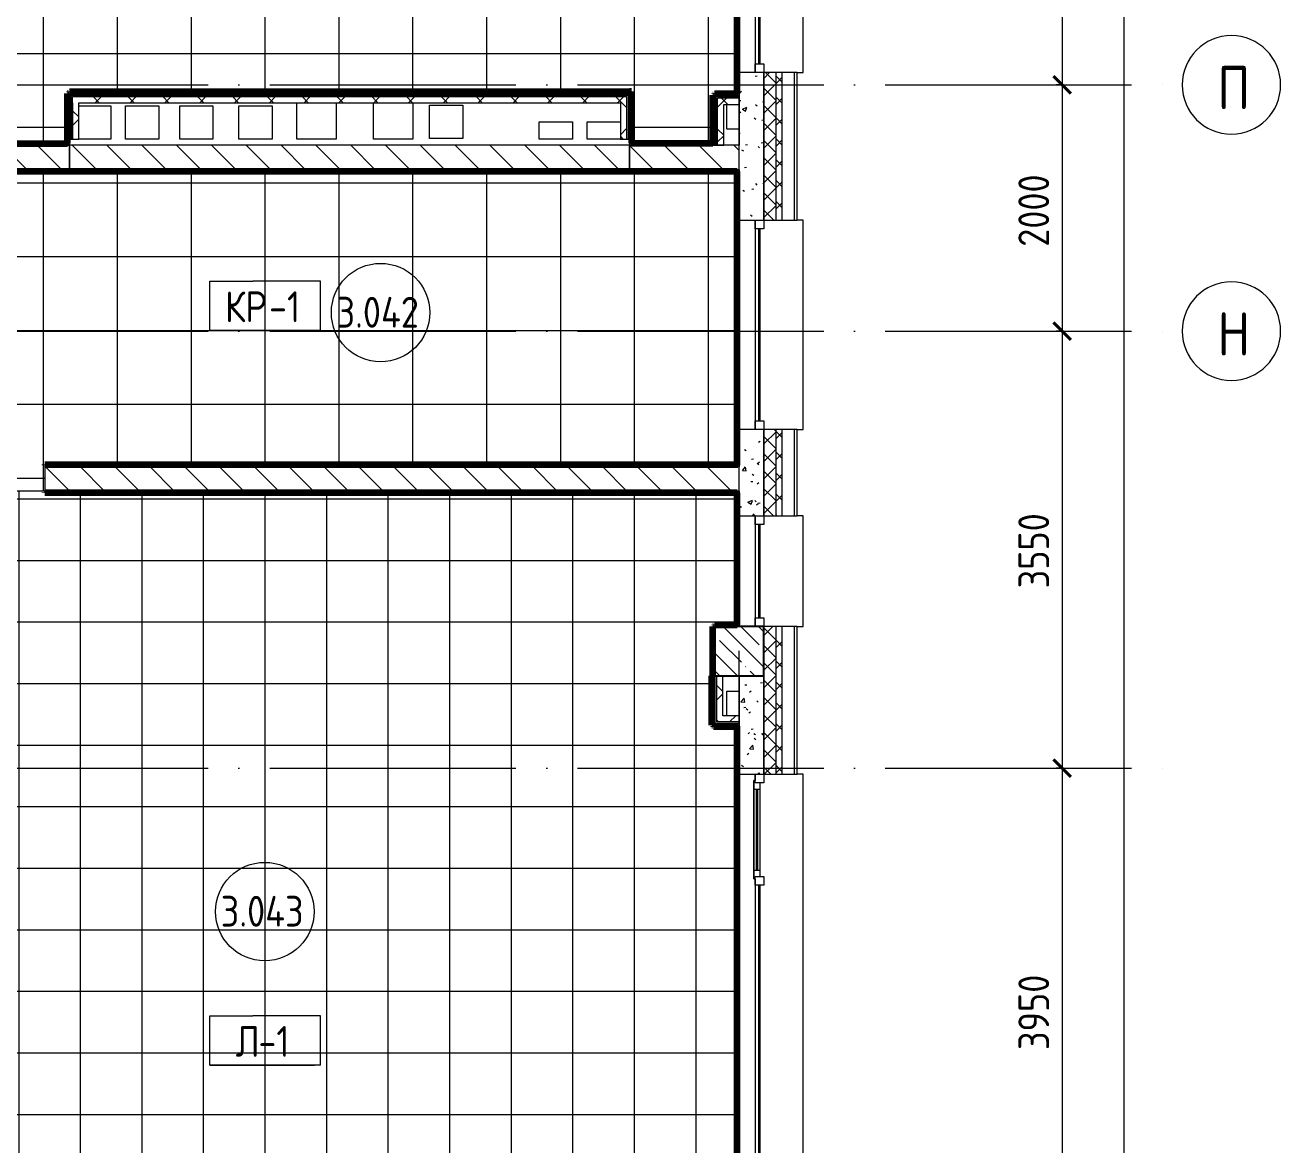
# Model space of a CAD drawing. Header units: millimetres. Extents: x 97 to 215964, y -4577 to 60645.
# Drawn here: x 205748 to 215964, y 36915 to 46010 of the extents above; entities that cross this region are included whole.
import ezdxf

# ---------------------------------------------------------------- set-up
doc = ezdxf.new("R2010")
doc.units = ezdxf.units.MM
doc.linetypes.add('ADSK_Линия сетки', pattern=[2500, 2000, -250, 0, -250])
for name, color, linetype, lineweight in [('A-____-____-DIMS', 211, 'Continuous', 9), ('A-____-____-DIMS-100', 211, 'Continuous', 9), ('A-AREA-____-IDEN', 2, 'Continuous', 20), ('A-FLOR-____-IDEN', 11, 'Continuous', 20), ('A-FLOR-____-OTLN', 192, 'Continuous', 9), ('A-FLOR-____-PATT', 8, 'Continuous', 9), ('A-GLAZ-____-MCUT', 151, 'Continuous', 9), ('A-GLAZ-____-OTLN', 151, 'Continuous', 9), ('A-WALL-____-MCUT', 113, 'Continuous', 9), ('A-WALL-____-PATT', 111, 'Continuous', 9), ('A-WALL-FNSH-MCUT', 113, 'Continuous', 9), ('I-WALL-____-OTLN', 2, 'Continuous', 9), ('S-COLS-____-MCUT', 52, 'Continuous', 9), ('S-COLS-____-OTLN', 52, 'Continuous', 9), ('S-GRID-____-IDEN', 1, 'Continuous', 20), ('S-GRID-____-OTLN', 1, 'Continuous', 9)]:
    doc.layers.add(name, color=color, linetype=linetype, lineweight=lineweight)
doc.styles.add('GOST Common', font='GOST_Common.ttf', dxfattribs={"width": 0.9, "height": 250})
doc.styles.add('GOST Common_2', font='GOST_Common.ttf', dxfattribs={"width": 0.9, "height": 350})
doc.dimstyles.new('ADSK_Основной_2_5_мм_Округление_до_10_мм', dxfattribs={"dimscale": 304.8, "dimtxt": 0.824897, "dimasz": 0.463911, "dimexe": 0.492126, "dimexo": 0.001615, "dimgap": 0.098425, "dimtad": 1, "dimdec": 0, "dimlfac": 304.8, "dimrnd": 10, "dimdsep": 46, "dimtxsty": 'GOST Common', "dimblk1": 'OBLIQUE', "dimblk2": 'OBLIQUE', "dimsah": 1, "dimcen": 0.09, "dimdle": 0.492126, "dimazin": 2, "dimtfac": 1, "dimtdec": 4, "dimtix": 1, "dimtmove": 0, "dimatfit": 3, "dimfxl": 1, "dimtvp": 1, "dimtolj": 1, "dimtzin": 0, "dimlwd": 20, "dimlwe": 20, "dimarcsym": 2})
pattern_1 = [(135, (0, 0), (-141.42136, -141.42136), [])]
pattern_2 = [(45, (0, 0), (-141.42136, 141.42136), []), (135, (0, 0), (-141.42136, -141.42136), [])]
pattern_3 = [(50, (0, 0), (364.36793, -31.8783), [38.1, -419.1]), (355, (0, 0), (-70.48585, 382.1133), [30.48, -335.28]), (100.451, (30.36, -2.66), (293.885, 350.2334), [32.38, -356.18]), (46.184, (0, 101.6), (542.1585, -84.0858), [57.15, -628.65]), (96.636, (45.2, 94.6), (474.8049, 494.8554), [48.57, -534.27]), (351.184, (0, 101.6), (474.8102, 494.85), [45.72, -502.92]), (21, (50.8, 76.2), (303.22847, -204.53046), [38.1, -419.1]), (326, (50.8, 76.2), (123.6039, 368.37604), [30.48, -335.28]), (71.451, (76.07, 59.16), (426.8341, 163.8427), [32.38, -356.18]), (37.5, (0, 0), (6.17665, 169.11015), [16.764, -314.452, 16.764, -323.596, -336.55]), (37.5, (0, 0), (6.17665, 169.11015), [-671.576, 16.764, -319.786]), (7.5, (0, 0), (133.63888, 200.3615), [16.764, -177.292, 16.764, -306.832, -128.27]), (7.5, (0, 0), (133.63888, 200.3615), [-517.652, 16.764, -111.506]), (327.5, (-113.28, 0), (271.18182, -11.45836), [16.764, -110.236, 16.764, -379.476, -525.78]), (327.5, (-113.28, 0), (271.18182, -11.45836), [-523.24, 16.764, -509.016]), (317.5, (-164.08, 0), (296.2585, 50.85285), [16.764, -148.336, 16.764, -246.38, -373.38]), (317.5, (-164.08, 0), (296.2585, 50.85285), [-428.244, 16.764, -356.616])]

# ---------------------------------------------------------------- blocks, each defined once
blk = doc.blocks.new('Окно_СКБ_1Ст1 - 120_Окно_СКБ_1Ст_1700_ОК19Л-29018914-О_АИ_ПП_8_400_Целиком')
at = {"layer": 'A-GLAZ-____-MCUT', "color": 90}
for p, q in [((-850, -195), (-850, -125)), ((-850, -125), (-780, -125)), ((-780, -195), (-850, -195)), ((-780, -125), (-780, -195)), ((780, -195), (780, -125)), ((780, -125), (850, -125)), ((850, -195), (780, -195)), ((850, -125), (850, -195))]:
    blk.add_line(p, q, dxfattribs=at)
at = {"layer": 'A-GLAZ-____-MCUT', "color": 10, "lineweight": 5}
for p, q in [((780, -155), (-780, -155)), ((780, -165), (-780, -165))]:
    blk.add_line(p, q, dxfattribs=at)
at = {"layer": 'A-GLAZ-____-OTLN', "color": 10, "lineweight": 5}
blk.add_line((-850, -195), (850, -195), dxfattribs=at)
blk = doc.blocks.new('Окно_СКБ_1Ст1 - 120_Окно_СКБ_1Ст_900_ОК4_EI30-35456439-О_АИ_ПП_8_400_Целиком')
at = {"layer": 'A-GLAZ-____-MCUT', "color": 90}
for p, q in [((-450, -195), (-450, -125)), ((-450, -125), (-380, -125)), ((-380, -195), (-450, -195)), ((-380, -125), (-380, -195)), ((380, -195), (380, -125)), ((380, -125), (450, -125)), ((450, -195), (380, -195)), ((450, -125), (450, -195))]:
    blk.add_line(p, q, dxfattribs=at)
at = {"layer": 'A-GLAZ-____-MCUT', "color": 10, "lineweight": 5}
for p, q in [((380, -155), (-380, -155)), ((380, -165), (-380, -165))]:
    blk.add_line(p, q, dxfattribs=at)
at = {"layer": 'A-GLAZ-____-OTLN', "color": 10, "lineweight": 5}
blk.add_line((-450, -195), (450, -195), dxfattribs=at)
blk = doc.blocks.new('Окно_СКБ_2Ст1 - Окно_СКБ_2Ст 3300_ОК2л-29018870-О_АИ_ПП_8_400_Целиком')
at = {"layer": 'A-GLAZ-____-MCUT', "color": 90}
for p, q in [((-1650, -195), (-1650, -125)), ((-1650, -125), (-1580, -125)), ((-1580, -195), (-1650, -195)), ((-1580, -195), (-1600, -195)), ((-1600, -195), (-1600, -205)), ((-1580, -125), (-1580, -195)), ((-820, -155), (-1580, -155)), ((-1580, -155), (-1580, -195)), ((-1530, -205), (-1530, -155)), ((-870, -205), (-870, -155)), ((-820, -195), (-820, -125)), ((-820, -125), (-750, -125)), ((-820, -195), (-820, -155)), ((-750, -195), (-820, -195)), ((-800, -195), (-820, -195)), ((-800, -205), (-800, -195)), ((-750, -125), (-750, -195)), ((1580, -195), (1580, -125)), ((1580, -125), (1650, -125)), ((1650, -195), (1580, -195)), ((1650, -125), (1650, -195)), ((-1600, -205), (-800, -205)), ((-800, -205), (-1600, -205))]:
    blk.add_line(p, q, dxfattribs=at)
at = {"layer": 'A-GLAZ-____-MCUT', "color": 10, "lineweight": 5}
for p, q in [((-1530, -175), (-870, -175)), ((-870, -185), (-1530, -185)), ((1580, -155), (-750, -155)), ((1580, -165), (-750, -165))]:
    blk.add_line(p, q, dxfattribs=at)
at = {"layer": 'A-GLAZ-____-OTLN', "color": 10, "lineweight": 5}
for p, q in [((-1650, -195), (-1600, -195)), ((-800, -195), (1650, -195))]:
    blk.add_line(p, q, dxfattribs=at)
blk = doc.blocks.new('WNW_Отлив1 - Отлив_металлический 2-28598290-О_АИ_ПП_8_400_Целиком')
at = {"layer": 'A-GLAZ-____-OTLN', "color": 10, "lineweight": 5}
for p, q in [((1650, 320), (-1650, 320)), ((-1650, 320), (-1650, 270)), ((1650, 270), (1650, 320))]:
    blk.add_line(p, q, dxfattribs=at)
blk = doc.blocks.new('WNW_Отлив1 - Отлив_металлический 2-28595994-О_АИ_ПП_8_400_Целиком')
at = {"layer": 'A-GLAZ-____-OTLN', "color": 10, "lineweight": 5}
for p, q in [((850, 320), (-850, 320)), ((-850, 320), (-850, 270)), ((850, 270), (850, 320))]:
    blk.add_line(p, q, dxfattribs=at)
blk = doc.blocks.new('WNW_Отлив1 - Отлив_металлический 2-28596055-О_АИ_ПП_8_400_Целиком')
at = {"layer": 'A-GLAZ-____-OTLN', "color": 10, "lineweight": 5}
for p, q in [((450, 320), (-450, 320)), ((-450, 320), (-450, 270)), ((450, 270), (450, 320))]:
    blk.add_line(p, q, dxfattribs=at)
blk = doc.blocks.new('BSC_Колонна _Прямоугольная - 400x400-V85-О_АИ_ПП_8_400_Целиком')
at = {"layer": 'S-COLS-____-OTLN', "lineweight": 5}
h = blk.add_hatch(dxfattribs=at)
h.set_pattern_fill('FP_95', color=256, style=0, pattern_type=2)
h.set_pattern_definition([(135, (-152749.98, -40925), (-142.56192, -142.56192), []), (135, (-152607.42, -40925), (-142.56192, -142.56192), [252.016, -50.403, 3.353, -47.05])])
h.paths.add_polyline_path([(-200, -200), (200, -200), (200, 200), (-200, 200)])
at = {"layer": 'S-COLS-____-MCUT', "color": 130, "lineweight": 25}
for p, q in [((200, 200), (-200, 200)), ((-200, 200), (-200, -200)), ((200, -200), (200, 200)), ((-200, -200), (200, -200))]:
    blk.add_line(p, q, dxfattribs=at)
blk = doc.blocks.new('0083_СОШ675_АР_R22_rvt-1-О_АИ_ПП_8_400_Целиком')
at = {"layer": 'A-WALL-____-PATT', "lineweight": 5}
h = blk.add_hatch(dxfattribs=at)
h.set_pattern_fill('FP_9', color=10, style=0, pattern_type=2)
h.set_pattern_definition([(135, (0, 0), (-84.85281, -84.85281), []), (225, (0, 0), (84.85281, -84.85281), [])])
h.paths.add_polyline_path([(153050, -275), (153100, -275), (153100, 625), (153050, 625), (153050, -175)])
h.paths.add_polyline_path([(153100, 2325), (153100, 3025), (153050, 3025), (153050, 2325)])
h.paths.add_polyline_path([(153100, 3925), (153100, 5125), (153050, 5125), (153050, 3925)])
h.paths.add_polyline_path([(153050, 8425), (153100, 8425), (153100, 9625), (153050, 9625)])
h.paths.add_polyline_path([(153100, 11325), (153100, 12025), (153050, 12025), (153050, 11325)])
h.paths.add_polyline_path([(153050, 12925), (153100, 12925), (153100, 14125), (153050, 14125), (153050, 13803)])
h.paths.add_polyline_path([(153050, 15025), (153100, 15025), (153100, 15725), (153050, 15725)])
h.paths.add_polyline_path([(153050, 17425), (153100, 17425), (153100, 18625), (153050, 18625), (153050, 17711)])
h.paths.add_polyline_path([(153050, 21925), (153100, 21925), (153100, 23125), (153050, 23125)])
h.paths.add_polyline_path([(153050, 26425), (153100, 26425), (153100, 27625), (153050, 27625)])
h.paths.add_polyline_path([(153050, 29325), (153100, 29325), (153100, 30025), (153050, 30025), (153050, 29436)])
h.paths.add_polyline_path([(153100, 30925), (153100, 32125), (153050, 32125), (153050, 30925)])
h.paths.add_polyline_path([(153100, 35425), (153100, 36625), (153050, 36625), (153050, 35425)])
h.paths.add_polyline_path([(153050, 39925), (153100, 39925), (153100, 41125), (153050, 41125)])
h.paths.add_polyline_path([(153100, 42025), (153100, 42725), (153050, 42725), (153050, 42025)])
h.paths.add_polyline_path([(153050, 44425), (153100, 44425), (153100, 45625), (153050, 45625), (153050, 45068)])
h.paths.add_polyline_path([(153100, 47325), (153100, 48025), (153050, 48025), (153050, 47325)])
h.paths.add_polyline_path([(153050, 48925), (153100, 48925), (153100, 50125), (153050, 50125), (153050, 48976)])
h.paths.add_polyline_path([(153100, 53425), (153100, 54625), (153050, 54625), (153050, 53425)])
h.paths.add_polyline_path([(153100, 57925), (153100, 59075), (153050, 59075), (153050, 57925)])
h = blk.add_hatch(dxfattribs=at)
h.set_pattern_fill('FP_16', color=10, style=0, pattern_type=2)
h.set_pattern_definition([(45, (0, 0), (-70.71068, 70.71068), []), (135, (0, 0), (-70.71068, -70.71068), [])])
h.paths.add_polyline_path([(153050, -175), (153050, 625), (152950, 625), (152950, -175)])
h.paths.add_polyline_path([(153050, 2325), (153050, 3025), (152950, 3025), (152950, 2325)])
h.paths.add_polyline_path([(153050, 3925), (153050, 5125), (152950, 5125), (152950, 3925)])
h.paths.add_polyline_path([(152950, 8425), (153050, 8425), (153050, 9625), (152950, 9625), (152950, 8825)])
h.paths.add_polyline_path([(152950, 11325), (153050, 11325), (153050, 12025), (152950, 12025)])
h.paths.add_polyline_path([(152950, 12925), (153050, 12925), (153050, 14125), (152950, 14125), (152950, 13325)])
h.paths.add_polyline_path([(153050, 15025), (153050, 15725), (152950, 15725), (152950, 15025)])
h.paths.add_polyline_path([(152950, 17425), (153050, 17425), (153050, 18625), (152950, 18625), (152950, 17711)])
h.paths.add_polyline_path([(152950, 21925), (153050, 21925), (153050, 23125), (152950, 23125), (152950, 22325)])
h.paths.add_polyline_path([(152950, 26425), (153050, 26425), (153050, 27625), (152950, 27625), (152950, 26825)])
h.paths.add_polyline_path([(152950, 29325), (153050, 29325), (153050, 30025), (152950, 30025), (152950, 29436)])
h.paths.add_polyline_path([(153050, 30925), (153050, 32125), (152950, 32125), (152950, 30925)])
h.paths.add_polyline_path([(153050, 35425), (153050, 36625), (152950, 36625), (152950, 35425)])
h.paths.add_polyline_path([(152950, 39925), (153050, 39925), (153050, 41125), (152950, 41125), (152950, 40725)])
h.paths.add_polyline_path([(152950, 42025), (153050, 42025), (153050, 42725), (152950, 42725)])
h.paths.add_polyline_path([(152950, 44425), (153050, 44425), (153050, 45625), (152950, 45625), (152950, 45068)])
h.paths.add_polyline_path([(153050, 47325), (153050, 48025), (152950, 48025), (152950, 47325)])
h.paths.add_polyline_path([(152950, 48925), (153050, 48925), (153050, 50125), (152950, 50125), (152950, 48976)])
h.paths.add_polyline_path([(153050, 53425), (153050, 54625), (152950, 54625), (152950, 53425)])
h.paths.add_polyline_path([(152950, 57925), (153050, 57925), (153050, 58975), (152950, 58975), (152950, 58575)])
h = blk.add_hatch(dxfattribs=at)
h.set_pattern_fill('FP_69', color=10, style=0, pattern_type=2)
h.set_pattern_definition(pattern_3)
h.paths.add_polyline_path([(152924, 42025), (152950, 42025), (152950, 42725), (152750, 42725), (152750, 42025)])
h.paths.add_polyline_path([(152750, 44425), (152950, 44425), (152950, 45625), (152750, 45625), (152750, 44835)])
h = blk.add_hatch(dxfattribs=at)
h.set_pattern_fill('FP_17', color=252, style=0, pattern_type=2)
h.set_pattern_definition(pattern_2)
h.paths.add_polyline_path([(147385, 45380), (151785, 45380), (151785, 45430), (147335, 45430), (147335, 45380)])
h = blk.add_hatch(dxfattribs=at)
h.set_pattern_fill('FP_17', color=252, style=0, pattern_type=2)
h.set_pattern_definition(pattern_2)
h.paths.add_polyline_path([(147385, 45085), (147385, 45380), (147335, 45380), (147335, 45085)])
h = blk.add_hatch(dxfattribs=at)
h.set_pattern_fill('FP_17', color=252, style=0, pattern_type=2)
h.set_pattern_definition(pattern_2)
h.paths.add_polyline_path([(151835, 45085), (151835, 45430), (151785, 45430), (151785, 45085)])
h = blk.add_hatch(dxfattribs=at)
h.set_pattern_fill('FP_17', color=252, style=0, pattern_type=2)
h.set_pattern_definition(pattern_2)
h.paths.add_polyline_path([(152575, 45366), (152750, 45366), (152750, 45416), (152575, 45416)])
h = blk.add_hatch(dxfattribs=at)
h.set_pattern_fill('FP_17', color=252, style=0, pattern_type=2)
h.set_pattern_definition(pattern_2)
h.paths.add_polyline_path([(152625, 45035), (152625, 45366), (152575, 45366), (152575, 45035)])
h = blk.add_hatch(dxfattribs=at)
h.set_pattern_fill('FP_10', color=10, style=0, pattern_type=2)
h.set_pattern_definition(pattern_1)
h.paths.add_polyline_path([(145660, 44835), (147310, 44835), (147310, 45035), (145660, 45035)])
h = blk.add_hatch(dxfattribs=at)
h.set_pattern_fill('FP_10', color=10, style=0, pattern_type=2)
h.set_pattern_definition(pattern_1)
h.paths.add_polyline_path([(151860, 44835), (151860, 45035), (147310, 45035), (147310, 44835), (151667, 44835)])
h = blk.add_hatch(dxfattribs=at)
h.set_pattern_fill('FP_10', color=10, style=0, pattern_type=2)
h.set_pattern_definition(pattern_1)
h.paths.add_polyline_path([(152750, 44835), (152750, 45035), (151860, 45035), (151860, 44835), (152296, 44835)])
h = blk.add_hatch(dxfattribs=at)
h.set_pattern_fill('FP_10', color=10, style=0, pattern_type=2)
h.set_pattern_definition(pattern_1)
h.paths.add_polyline_path([(152750, 42225), (152750, 42425), (147111, 42425), (147111, 42225), (151667, 42225)])
h.paths.add_polyline_path([(145580, 42225), (145861, 42225), (145861, 42425), (145580, 42425)])
h = blk.add_hatch(dxfattribs=at)
h.set_pattern_fill('FP_17', color=252, style=0, pattern_type=2)
h.set_pattern_definition(pattern_2)
h.paths.add_polyline_path([(152568, 40400), (152618, 40400), (152618, 40725), (152568, 40725), (152568, 40672)])
h = blk.add_hatch(dxfattribs=at)
h.set_pattern_fill('FP_69', color=10, style=0, pattern_type=2)
h.set_pattern_definition(pattern_3)
h.paths.add_polyline_path([(152950, 36225), (152950, 36225), (152950, 36625), (152750, 36625), (152750, 36225), (152924, 36225)])
h.paths.add_polyline_path([(152750, 39925), (152950, 39925), (152950, 40725), (152750, 40725), (152750, 40183)])
h = blk.add_hatch(dxfattribs=at)
h.set_pattern_fill('FP_17', color=252, style=0, pattern_type=2)
h.set_pattern_definition(pattern_2)
h.paths.add_polyline_path([(152610, 40350), (152750, 40350), (152750, 40400), (152568, 40400), (152568, 40350)])
at = {"layer": 'A-FLOR-____-OTLN', "color": 90}
for p, q in [((149156, 45085), (149156, 45380)), ((149476, 45380), (149476, 45085)), ((149780, 45085), (149780, 45380)), ((150100, 45380), (150100, 45085)), ((150236, 45090), (150236, 45360)), ((150236, 45360), (150506, 45360)), ((150506, 45360), (150506, 45090)), ((152650, 45165), (152650, 45365)), ((152650, 45365), (152750, 45365)), ((147385, 45355), (147646, 45355)), ((147646, 45355), (147646, 45085)), ((147766, 45085), (147766, 45355)), ((147766, 45355), (148036, 45355)), ((148036, 45355), (148036, 45085)), ((148206, 45085), (148206, 45355)), ((148206, 45355), (148476, 45355)), ((148476, 45355), (148476, 45085)), ((148686, 45085), (148686, 45355)), ((148686, 45355), (148956, 45355)), ((148956, 45355), (148956, 45085)), ((151126, 45085), (151126, 45225)), ((151126, 45225), (151396, 45225)), ((151396, 45225), (151396, 45085)), ((151516, 45085), (151516, 45225)), ((151516, 45225), (151785, 45225)), ((152750, 45165), (152650, 45165)), ((147646, 45085), (147385, 45085)), ((148036, 45085), (147766, 45085)), ((148476, 45085), (148206, 45085)), ((148956, 45085), (148686, 45085)), ((149476, 45085), (149156, 45085)), ((150100, 45085), (149780, 45085)), ((150506, 45090), (150236, 45090)), ((151396, 45085), (151126, 45085)), ((151785, 45085), (151516, 45085)), ((152650, 40400), (152650, 40600)), ((152650, 40600), (152750, 40600))]:
    blk.add_line(p, q, dxfattribs=at)
at = {"layer": 'A-WALL-____-MCUT', "color": 50, "lineweight": 13}
for p, q in [((152750, 45625), (152750, 45035)), ((152950, 45625), (152750, 45625)), ((152950, 45625), (152950, 44425)), ((152950, 44425), (152950, 45625)), ((153100, 45625), (153050, 45625)), ((153050, 44425), (153050, 45625)), ((153100, 44425), (153100, 45625)), ((147335, 45430), (151785, 45430)), ((147335, 45380), (147335, 45430)), ((147335, 45380), (147335, 45085)), ((147385, 45380), (151785, 45380)), ((147385, 45085), (147385, 45380)), ((151785, 45430), (151835, 45430)), ((151785, 45380), (151785, 45085)), ((151835, 45430), (151835, 45085)), ((152575, 45366), (152575, 45416)), ((152750, 45416), (152575, 45416)), ((152575, 45035), (152575, 45366)), ((152625, 45035), (152625, 45366)), ((152625, 45366), (152750, 45366)), ((152750, 45366), (152750, 45416)), ((147335, 45085), (147385, 45085)), ((151785, 45085), (151835, 45085)), ((147310, 45035), (145660, 45035)), ((151860, 45035), (147310, 45035)), ((147310, 45035), (147310, 44835)), ((147310, 44835), (147310, 45035)), ((152750, 45035), (151860, 45035)), ((151860, 45035), (151860, 44835)), ((151860, 44835), (151860, 45035)), ((152575, 45035), (152625, 45035)), ((145660, 44835), (147310, 44835)), ((147310, 44835), (151860, 44835)), ((151860, 44835), (152750, 44835)), ((152750, 44835), (152750, 44425)), ((152750, 44425), (152950, 44425)), ((153050, 44425), (153100, 44425)), ((152750, 42725), (152750, 42425)), ((152950, 42725), (152750, 42725)), ((152950, 42725), (152950, 42025)), ((152950, 42025), (152950, 42725)), ((153100, 42725), (153050, 42725)), ((153050, 42025), (153050, 42725)), ((153100, 42025), (153100, 42725)), ((152750, 42425), (147111, 42425)), ((147111, 42425), (147111, 42225)), ((147111, 42225), (152750, 42225)), ((152750, 42225), (152750, 42025)), ((152750, 42025), (152950, 42025)), ((153050, 42025), (153100, 42025)), ((153100, 41125), (153050, 41125)), ((153050, 39925), (153050, 41125)), ((153100, 39925), (153100, 41125)), ((152568, 40400), (152568, 40725)), ((152618, 40400), (152618, 40725)), ((152750, 40725), (152750, 39925)), ((152950, 40725), (152950, 39925)), ((152950, 39925), (152950, 40725)), ((152568, 40350), (152568, 40400)), ((152750, 40400), (152618, 40400)), ((152750, 40350), (152750, 40400)), ((152750, 40350), (152568, 40350)), ((152750, 39925), (152950, 39925)), ((153050, 39925), (153100, 39925))]:
    blk.add_line(p, q, dxfattribs=at)
at = {"layer": 'A-WALL-____-MCUT', "color": 90}
for p, q in [((153050, 45625), (152950, 45625)), ((153200, 45625), (153100, 45625)), ((152950, 44425), (153050, 44425)), ((153100, 44425), (153200, 44425)), ((153050, 42725), (152950, 42725)), ((153200, 42725), (153100, 42725)), ((152950, 42025), (153050, 42025)), ((153100, 42025), (153200, 42025)), ((153050, 41125), (152950, 41125)), ((153200, 41125), (153100, 41125)), ((152950, 39925), (153050, 39925)), ((153100, 39925), (153200, 39925))]:
    blk.add_line(p, q, dxfattribs=at)
at = {"layer": 'A-WALL-____-MCUT', "color": 10, "lineweight": 5}
for p, q in [((153200, 44425), (153200, 45625)), ((147323, 45442), (151785, 45442)), ((147323, 45430), (147323, 45442)), ((147323, 45380), (147323, 45430)), ((147323, 45380), (147323, 45085)), ((151785, 45442), (151835, 45442)), ((151835, 45442), (151848, 45442)), ((151848, 45442), (151848, 45085)), ((152562, 45416), (152562, 45428)), ((152750, 45428), (152562, 45428)), ((152562, 45366), (152562, 45416)), ((152562, 45035), (152562, 45366)), ((152750, 44835), (152750, 45035)), ((153200, 42025), (153200, 42725)), ((152750, 42225), (152750, 42425)), ((153200, 39925), (153200, 41125)), ((152556, 40400), (152556, 40725)), ((152556, 40350), (152556, 40400)), ((152556, 40338), (152556, 40350)), ((152750, 40338), (152556, 40338))]:
    blk.add_line(p, q, dxfattribs=at)
at = {"layer": 'A-WALL-FNSH-MCUT', "color": 90}
for p, q in [((153220, 45625), (153200, 45625)), ((153220, 44425), (153220, 45625)), ((151785, 45455), (147310, 45455)), ((147310, 45455), (147310, 45442)), ((147310, 45442), (147310, 45430)), ((147310, 45430), (147310, 45380)), ((147310, 45380), (147310, 45085)), ((151835, 45455), (151785, 45455)), ((151848, 45455), (151835, 45455)), ((151860, 45455), (151848, 45455)), ((151860, 45085), (151860, 45455)), ((152750, 45441), (152550, 45441)), ((152550, 45441), (152550, 45428)), ((152550, 45428), (152550, 45416)), ((152550, 45416), (152550, 45366)), ((152550, 45366), (152550, 45035)), ((152750, 45428), (152750, 45441)), ((152750, 45416), (152750, 45428)), ((147310, 45085), (147323, 45085)), ((147323, 45085), (147335, 45085)), ((151835, 45085), (151848, 45085)), ((151848, 45085), (151860, 45085)), ((152550, 45035), (152562, 45035)), ((152562, 45035), (152575, 45035)), ((153200, 44425), (153220, 44425)), ((153220, 42725), (153200, 42725)), ((153220, 42025), (153220, 42725)), ((153200, 42025), (153220, 42025)), ((153220, 41125), (153200, 41125)), ((153220, 39925), (153220, 41125)), ((152543, 40725), (152543, 40400)), ((152550, 40725), (152543, 40725)), ((152543, 40400), (152543, 40350)), ((152543, 40350), (152543, 40338)), ((152543, 40338), (152543, 40325)), ((152543, 40325), (152750, 40325)), ((152750, 40338), (152750, 40350)), ((152750, 40325), (152750, 40338)), ((153200, 39925), (153220, 39925))]:
    blk.add_line(p, q, dxfattribs=at)
at = {"layer": 'I-WALL-____-OTLN', "color": 90}
for p, q in [((152750, 45625), (152750, 47325)), ((152750, 42725), (152750, 44425)), ((152750, 41125), (152750, 42025)), ((152750, 36625), (152750, 39925))]:
    blk.add_line(p, q, dxfattribs=at)
at = {"layer": 'A-GLAZ-____-OTLN', "color": 90, "lineweight": 9, "rotation": 269.9999999999999}
for name, p in [('Окно_СКБ_1Ст1 - 120_Окно_СКБ_1Ст_1700_ОК19Л-29018914-О_АИ_ПП_8_400_Целиком', (153075, 46475)), ('WNW_Отлив1 - Отлив_металлический 2-28595994-О_АИ_ПП_8_400_Целиком', (152950, 46475)), ('Окно_СКБ_1Ст1 - 120_Окно_СКБ_1Ст_1700_ОК19Л-29018914-О_АИ_ПП_8_400_Целиком', (153075, 43575)), ('WNW_Отлив1 - Отлив_металлический 2-28595994-О_АИ_ПП_8_400_Целиком', (152950, 43575)), ('Окно_СКБ_1Ст1 - 120_Окно_СКБ_1Ст_900_ОК4_EI30-35456439-О_АИ_ПП_8_400_Целиком', (153075, 41575)), ('WNW_Отлив1 - Отлив_металлический 2-28596055-О_АИ_ПП_8_400_Целиком', (152950, 41575)), ('Окно_СКБ_2Ст1 - Окно_СКБ_2Ст 3300_ОК2л-29018870-О_АИ_ПП_8_400_Целиком', (153075, 38275)), ('WNW_Отлив1 - Отлив_металлический 2-28598290-О_АИ_ПП_8_400_Целиком', (152950, 38275))]:
    blk.add_blockref(name, p, dxfattribs=at)
at = {"layer": 'S-COLS-____-OTLN', "color": 90, "lineweight": 9}
blk.add_blockref('BSC_Колонна _Прямоугольная - 400x400-V85-О_АИ_ПП_8_400_Целиком', (152750, 40925), dxfattribs=at)
blk = doc.blocks.new('Ось сетки - Круг_Ø8 мм-8258-О_АИ_ПП_8_400_Целиком')
at = {"layer": 'S-GRID-____-IDEN'}
for start, end in [(360, 180), (180, 360)]:
    blk.add_arc((0, 0), 4, start, end, dxfattribs=at)
blk = doc.blocks.new('DIMBLOCK13-О_АИ_ПП_8_400_Целиком')
at = {"layer": 'A-____-____-DIMS-100', "lineweight": 40}
for p, q in [((214173, 47525), (214102, 47596)), ((214173, 47525), (214243, 47454)), ((214173, 45525), (214102, 45596)), ((214173, 45525), (214243, 45454))]:
    blk.add_line(p, q, dxfattribs=at)
at = {"layer": 'A-____-____-DIMS-100', "lineweight": 20}
for p, q in [((214123, 47525), (214323, 47525)), ((214173, 47525), (214123, 47525)), ((214173, 47525), (214173, 45525)), ((214123, 45525), (214323, 45525)), ((214173, 45525), (214123, 45525))]:
    blk.add_line(p, q, dxfattribs=at)
at = {"layer": 'A-____-____-DIMS-100', "color": 0, "lineweight": 20, "insert": (213816, 46210), "char_height": 250, "width": 756.84, "attachment_point": 1, "rotation": 90, "line_spacing_factor": 1.022761, "style": 'GOST Common'}
blk.add_mtext('2000', dxfattribs=at)
blk = doc.blocks.new('_Oblique')
at = {"color": 0, "linetype": 'ByBlock', "lineweight": -2}
blk.add_line((-0.5, -0.5), (0.5, 0.5), dxfattribs=at)
blk = doc.blocks.new('DIMBLOCK14-О_АИ_ПП_8_400_Целиком')
at = {"layer": 'A-____-____-DIMS-100', "lineweight": 40}
for p, q in [((214173, 45525), (214102, 45596)), ((214173, 45525), (214243, 45454)), ((214173, 43525), (214102, 43596)), ((214173, 43525), (214243, 43454))]:
    blk.add_line(p, q, dxfattribs=at)
at = {"layer": 'A-____-____-DIMS-100', "lineweight": 20}
for p, q in [((214123, 45525), (214323, 45525)), ((214173, 45525), (214123, 45525)), ((214173, 45525), (214173, 43525)), ((214123, 43525), (214323, 43525)), ((214173, 43525), (214123, 43525))]:
    blk.add_line(p, q, dxfattribs=at)
at = {"layer": 'A-____-____-DIMS-100', "color": 0, "lineweight": 20, "insert": (213816, 44210), "char_height": 250, "width": 756.84, "attachment_point": 1, "rotation": 90, "line_spacing_factor": 1.022761, "style": 'GOST Common'}
blk.add_mtext('2000', dxfattribs=at)
blk = doc.blocks.new('DIMBLOCK15-О_АИ_ПП_8_400_Целиком')
at = {"layer": 'A-____-____-DIMS-100', "lineweight": 40}
for p, q in [((214173, 43525), (214102, 43596)), ((214173, 43525), (214243, 43454)), ((214173, 39975), (214102, 40046)), ((214173, 39975), (214243, 39904))]:
    blk.add_line(p, q, dxfattribs=at)
at = {"layer": 'A-____-____-DIMS-100', "lineweight": 20}
for p, q in [((214123, 43525), (214323, 43525)), ((214173, 43525), (214123, 43525)), ((214173, 43525), (214173, 39975)), ((214123, 39975), (214323, 39975)), ((214173, 39975), (214123, 39975))]:
    blk.add_line(p, q, dxfattribs=at)
at = {"layer": 'A-____-____-DIMS-100', "color": 0, "lineweight": 20, "insert": (213816, 41435), "char_height": 250, "width": 756.84, "attachment_point": 1, "rotation": 90, "line_spacing_factor": 1.022761, "style": 'GOST Common'}
blk.add_mtext('3550', dxfattribs=at)
blk = doc.blocks.new('DIMBLOCK16-О_АИ_ПП_8_400_Целиком')
at = {"layer": 'A-____-____-DIMS-100', "lineweight": 40}
for p, q in [((214173, 39975), (214102, 40046)), ((214173, 39975), (214243, 39904)), ((214173, 36025), (214102, 36096)), ((214173, 36025), (214243, 35954))]:
    blk.add_line(p, q, dxfattribs=at)
at = {"layer": 'A-____-____-DIMS-100', "lineweight": 20}
for p, q in [((214123, 39975), (214323, 39975)), ((214173, 39975), (214123, 39975)), ((214173, 39975), (214173, 36025)), ((214123, 36025), (214323, 36025)), ((214173, 36025), (214123, 36025))]:
    blk.add_line(p, q, dxfattribs=at)
at = {"layer": 'A-____-____-DIMS-100', "color": 0, "lineweight": 20, "insert": (213816, 37685), "char_height": 250, "width": 756.84, "attachment_point": 1, "rotation": 90, "line_spacing_factor": 1.022761, "style": 'GOST Common'}
blk.add_mtext('3950', dxfattribs=at)
blk = doc.blocks.new('DIMBLOCK34-О_АИ_ПП_8_400_Целиком')
at = {"layer": 'A-____-____-DIMS-100', "lineweight": 40}
for p, q in [((214673, 58775), (214602, 58846)), ((214673, 58775), (214743, 58704)), ((214673, 25), (214602, 96)), ((214673, 25), (214743, -46))]:
    blk.add_line(p, q, dxfattribs=at)
at = {"layer": 'A-____-____-DIMS-100', "lineweight": 20}
for p, q in [((214673, 58925), (214673, -125)), ((214623, 58775), (214823, 58775)), ((214673, 58775), (214623, 58775)), ((214623, 25), (214823, 25)), ((214673, 25), (214623, 25))]:
    blk.add_line(p, q, dxfattribs=at)
at = {"layer": 'A-____-____-DIMS-100', "color": 0, "lineweight": 20, "insert": (214316, 29006), "char_height": 250, "width": 946.05, "attachment_point": 1, "rotation": 90, "line_spacing_factor": 1.022761, "style": 'GOST Common'}
blk.add_mtext('58750', dxfattribs=at)
blk = doc.blocks.new('ADSK_Марка_Перекрытие - Типоразмер_ADSK_Марка-158127-О_АИ_ПП_8_400_Целиком')
at = {"layer": 'A-FLOR-____-IDEN'}
for p, q in [((-4.5, 4), (-1, 4)), ((-4.5, 0), (-4.5, 4)), ((4.5, 4), (-1, 4)), ((4.5, 0), (4.5, 4)), ((4.5, 0), (-4.5, 0)), ((-4.5, 0), (4, 0))]:
    blk.add_line(p, q, dxfattribs=at)
blk = doc.blocks.new('ADSK_Марка_Помещение_ОдноЗначение - Номер-159740-О_АИ_ПП_8_400_Целиком')
at = {"layer": 'A-AREA-____-IDEN'}
blk.add_circle((0, 0), 4, dxfattribs=at)

msp = doc.modelspace()

# ---------------------------------------------------------------- hatches: boundary and pattern name
at = {"layer": 'A-FLOR-____-PATT'}
h = msp.add_hatch(dxfattribs=at)
h.set_pattern_fill('FP_196', color=256, style=0, pattern_type=2)
h.set_pattern_definition([(90, (207697.96, 46380), (-600, 4e-14), []), (180, (207697.96, 46380), (-7e-14, -600), [])])
h.paths.add_polyline_path([(211347.843981, 45035), (211347.843981, 45035.474504), (211337.865903, 45035)])
h.paths.add_polyline_path([(204472.865903, 45049.999414), (206092.887824, 45049.999414), (206092.887824, 45454.999414), (206097.887824, 45455), (206097.887824, 45465), (206107.887824, 45465), (206108.430379, 45469.999414), (210672.887824, 45470.474504), (210672.887824, 45050.474504), (211332.865903, 45050.474504), (211332.865903, 45440.999414), (211337.865903, 45441.201312), (211337.865903, 45450.999414), (211347.865903, 45450.999414), (211347.865903, 45455.999414), (211532.887824, 45455.999414), (211532.887824, 47310), (211347.865903, 47310), (211347.843981, 47315), (211337.865903, 47315), (211337.865903, 47325), (211332.865903, 47325.579975), (211332.865903, 47510), (206182.785269, 47510), (206182.763347, 47725), (204932.785269, 47725), (204932.785269, 47520), (204937.785269, 47520), (204937.785269, 47510), (204932.785269, 47510), (204932.785269, 47505), (204367.887824, 47505), (204367.887824, 46790), (204362.887824, 46790), (204362.887824, 46785), (204352.887824, 46785), (204352.887824, 46790), (204347.887824, 46790), (204347.887824, 46785), (204112.887824, 46785), (204112.887824, 46800), (203848.053069, 46800), (203848.053069, 45574.999), (204062.887824, 45574.999), (204062.887824, 45415), (204457.887824, 45415), (204457.887824, 45410), (204467.887824, 45410), (204467.887824, 45400), (204472.865903, 45399.431212), (204472.865903, 45068.302741)])
h = msp.add_hatch(dxfattribs=at)
h.set_pattern_fill('FP_174', color=256, style=0, pattern_type=2)
h.set_pattern_definition([(90, (207697.96, 43530), (-600, 4e-14), []), (180, (207697.96, 43530), (-7e-14, -600), [])])
h.paths.add_polyline_path([(205433.560082, 42225.000586), (205909.008417, 42225.001172), (205909.030339, 42425.000586), (205909.030339, 42425.18483), (205909.030339, 42440.18483), (211532.887824, 42440.18483), (211532.887824, 44820), (204362.88841, 44820), (204362.88841, 44344.19094), (204068.075577, 44344.19094), (204068.075577, 43944.998706), (204063.075577, 43944.998706), (204063.075577, 43939.998706), (204053.075577, 43939.998706), (204053.075577, 43944.998706), (203848.053069, 43944.952759), (203848.074991, 42694.998706), (204063.075577, 42694.998706), (204063.075577, 42440.18483), (204659.030339, 42440.18483), (204658.591508, 42425.18483), (204659.030339, 42424.997079), (204659.030339, 42225.000586), (204804.671054, 42225.000586)])
h = msp.add_hatch(dxfattribs=at)
h.set_pattern_fill('FP_194', color=256, style=0, pattern_type=2)
h.set_pattern_definition([(180, (207697.87, 37162.5), (-6e-14, -500), []), (270, (207697.87, 37162.5), (500, 3e-14), [])])
h.paths.add_polyline_path([(211532.887824, 32099.999414), (211532.887824, 35410.316132), (211340.887824, 35410.316132), (211340.887824, 35415.316132), (211330.887824, 35415.316132), (211330.887824, 35425.316132), (211325.887824, 35425.316132), (211325.887824, 35825.000586), (211332.887824, 35825.000586), (211332.887824, 36225.239253), (211337.887824, 36225.239253), (211337.887824, 36235.239253), (211347.887824, 36235.239253), (211347.887824, 36240.239253), (211532.865903, 36240.239253), (211532.865903, 40310.120506), (211340.887824, 40310.120506), (211340.887824, 40315.120506), (211330.887824, 40315.120506), (211330.887824, 40325.120506), (211325.887824, 40325.120506), (211325.887824, 40725.000586), (211332.887824, 40725.000586), (211332.887824, 41125.239253), (211337.887824, 41125.239253), (211337.887824, 41135.239253), (211347.887824, 41135.239253), (211347.887824, 41140.239253), (211532.865903, 41140.239253), (211532.865903, 42210.001172), (205909.030339, 42210.001172), (205909.030339, 42225.000586), (204659.030339, 42225.000586), (204659.030339, 42210.001172), (204392.887824, 42210.001172), (204392.887824, 40940.097462), (204397.887824, 40940.097462), (204397.887824, 40170), (204377.887824, 40170), (204377.865903, 40165), (204062.865903, 40165), (204062.865903, 39149.999414), (203847.865903, 39149.886517), (203847.865903, 36674.999414), (204047.865903, 36674.999414), (204047.887824, 36649.999414), (204062.865903, 36649.999414), (204062.865903, 36240.032748), (204377.865903, 36240.032748), (204378.877608, 36235.032748), (204387.865903, 36235.032748), (204387.865903, 36225.032748), (204392.865903, 36225), (204392.865903, 32099.999414), (209206.839678, 32099.999414)])
h.paths.add_polyline_path([(204377.865903, 40185), (204377.887824, 40185), (204377.865903, 40299.999414)])
h.paths.add_polyline_path([(204377.865903, 40923.03256), (204377.887824, 40923.03256), (204377.865903, 40940.097462)])
at = {"layer": 'A-WALL-____-PATT'}
for points in [[(211547.887824, 45440.999414), (211547.887824, 45625), (211537.887824, 45625), (211537.887824, 45440.999414)], [(206097.887824, 45044.999414), (206107.887824, 45044.999414), (206107.887824, 45465), (206097.887824, 45465), (206097.887824, 45068.302741)], [(210657.887824, 45455), (210667.887824, 45455), (210667.887824, 45465), (206107.887824, 45465), (206107.887824, 45455), (210464.599544, 45455)], [(210667.887824, 45035.474504), (210667.887824, 45455), (210657.887824, 45455), (210657.887824, 45035.474504)], [(211337.865903, 45035.474504), (211347.865903, 45035.474504), (211347.865903, 45450.999414), (211337.865903, 45450.999414), (211337.865903, 45045.474504)], [(211347.865903, 45440.999414), (211537.887824, 45440.999414), (211537.887824, 45450.999414), (211347.865903, 45450.999414)], [(206107.887824, 45034.999414), (206107.887824, 45044.999414), (204467.887824, 45044.999414), (204467.887824, 45034.999414), (205433.560082, 45034.999414)], [(210667.887824, 45035.474504), (211337.865903, 45035.474504), (211337.865903, 45045.474504), (210667.887824, 45045.474504)], [(211537.887824, 44825), (211547.887824, 44825), (211547.887824, 44835), (204347.88841, 44834.999414), (204347.88841, 44825), (211093.488571, 44825)], [(211547.865903, 42025), (211547.865903, 42215.001172), (211537.865903, 42215.001172), (211537.865903, 42025)], [(211347.887824, 41125.239253), (211537.865903, 41125.239253), (211537.865903, 41135.239253), (211337.887824, 41135.239253), (211337.887824, 41125.239253)], [(211347.865903, 40725.000586), (211347.865903, 41125.239253), (211337.887824, 41125.239253), (211337.887824, 40725.000586)], [(211340.887824, 40315.120506), (211340.887824, 40725.000586), (211330.887824, 40725.000586), (211330.887824, 40315.120506)], [(211340.887824, 40315.120506), (211537.865903, 40315.120506), (211537.865903, 40325.120506), (211340.887824, 40325.120506)]]:
    msp.add_hatch(color=7, dxfattribs=at).paths.add_polyline_path(points)
h = msp.add_hatch(color=7, dxfattribs=at)
h.paths.add_polyline_path([(211537.887824, 42435.18483), (211547.887824, 42435.18483), (211547.887824, 42725), (211537.887824, 42725)])
h.paths.add_polyline_path([(211537.887824, 44425), (211547.887824, 44425), (211547.887824, 44825), (211537.887824, 44825)])
h = msp.add_hatch(color=7, dxfattribs=at)
h.paths.add_polyline_path([(211547.887824, 42425.18483), (211547.887824, 42435.18483), (205909.030339, 42435.18483), (205909.030339, 42425.18483), (210464.599544, 42425.18483)])
h.paths.add_polyline_path([(204058.075577, 42425.18483), (204659.030339, 42425.18483), (204659.030339, 42435.18483), (204058.075577, 42435.18483)])
h = msp.add_hatch(color=7, dxfattribs=at)
h.paths.add_polyline_path([(211537.865903, 42215.001172), (211547.887824, 42215.001172), (211547.887824, 42225.001172), (205909.030339, 42225.001172), (205909.030339, 42215.001172), (210464.599544, 42215.001172)])
h.paths.add_polyline_path([(204377.865903, 42215.001172), (204659.030339, 42215.001172), (204659.030339, 42225.001172), (204377.865903, 42225.001172)])
h = msp.add_hatch(color=7, dxfattribs=at)
h.paths.add_polyline_path([(211547.865903, 36225.000586), (211547.865903, 36624.999414), (211537.865903, 36624.999414), (211537.865903, 36225.239253)])
h.paths.add_polyline_path([(211537.865903, 39924.999414), (211547.865903, 39924.999414), (211547.865903, 40325.120506), (211537.865903, 40325.120506), (211537.865903, 40183.148508)])

# ---------------------------------------------------------------- linework, layer by layer
at = {"layer": 'A-FLOR-____-OTLN'}
msp.add_line((205909.030339, 42225.000586), (204659.030339, 42225.000586), dxfattribs=at)
at = {"layer": 'A-WALL-____-MCUT', "color": 7}
for p, q in [((211537.887824, 45625), (211537.887824, 45450.999414)), ((211547.887824, 45625), (211537.887824, 45625)), ((211547.887824, 45440.999414), (211547.887824, 45625)), ((206097.887824, 45465), (206097.887824, 45044.999414)), ((210667.887824, 45465), (206097.887824, 45465)), ((210667.887824, 45045.474504), (210667.887824, 45465)), ((206107.887824, 45034.999414), (206107.887824, 45455)), ((206107.887824, 45455), (210657.887824, 45455)), ((210657.887824, 45455), (210657.887824, 45035.474504)), ((211337.865903, 45450.999414), (211337.865903, 45045.474504)), ((211537.887824, 45450.999414), (211337.865903, 45450.999414)), ((211347.865903, 45035.474504), (211347.865903, 45440.999414)), ((211347.865903, 45440.999414), (211547.887824, 45440.999414)), ((204457.887824, 45034.999414), (206107.887824, 45034.999414)), ((206097.887824, 45044.999414), (204467.887824, 45044.999414)), ((210657.887824, 45035.474504), (211347.865903, 45035.474504)), ((211337.865903, 45045.474504), (210667.887824, 45045.474504)), ((211547.887824, 44835), (204347.88841, 44835)), ((204357.88841, 44825), (211537.887824, 44825)), ((211537.887824, 44825), (211537.887824, 44425)), ((211547.887824, 44425), (211547.887824, 44835)), ((211537.887824, 44425), (211547.887824, 44425)), ((211537.887824, 42725), (211537.887824, 42435.18483)), ((211547.887824, 42725), (211537.887824, 42725)), ((211547.887824, 42425.18483), (211547.887824, 42725)), ((211537.887824, 42435.18483), (205909.030339, 42435.18483)), ((205909.030339, 42435.18483), (205909.030339, 42425.18483)), ((205909.030339, 42425.18483), (211547.887824, 42425.18483)), ((211547.887824, 42225.001172), (205909.030339, 42225.001172)), ((205909.030339, 42225.001172), (205909.030339, 42215.001172)), ((205909.030339, 42215.001172), (211537.865903, 42215.001172)), ((211537.865903, 42215.001172), (211537.865903, 42025)), ((211547.865903, 42025), (211547.865903, 42215.001172)), ((211547.887824, 42215.001172), (211547.887824, 42225.001172)), ((211537.865903, 42025), (211547.865903, 42025)), ((211337.887824, 41135.239253), (211337.887824, 40725.000586)), ((211537.865903, 41135.239253), (211337.887824, 41135.239253)), ((211347.887824, 41125.239253), (211537.865903, 41125.239253)), ((211537.865903, 41125.239253), (211537.865903, 41135.239253)), ((211330.887824, 40725.000586), (211330.887824, 40315.120506)), ((211330.887824, 40725.000586), (211347.865903, 40725.000586)), ((211340.887824, 40325.120506), (211340.887824, 40725.000586)), ((211330.887824, 40315.120506), (211537.865903, 40315.120506)), ((211547.865903, 40325.120506), (211340.887824, 40325.120506)), ((211537.865903, 40315.120506), (211537.865903, 39924.999414)), ((211547.865903, 39924.999414), (211547.865903, 40325.120506)), ((211537.865903, 39924.999414), (211547.865903, 39924.999414))]:
    msp.add_line(p, q, dxfattribs=at)
at = {"layer": 'A-WALL-____-MCUT'}
for p, q in [((206107.887824, 45044.999414), (206097.887824, 45044.999414)), ((211337.865903, 45045.474504), (211337.865903, 45035.474504))]:
    msp.add_line(p, q, dxfattribs=at)
at = {"layer": 'I-WALL-____-OTLN', "color": 20, "lineweight": 90}
for p, q in [((211532.887824, 45450.999414), (211532.887824, 47315)), ((206107.887824, 45469.999414), (209931.387824, 45469.999414)), ((206107.887824, 45469.999414), (206107.887824, 45465)), ((209931.387824, 45470.000586), (210657.887824, 45470.000586)), ((209931.387824, 45470.000586), (209931.387824, 45465)), ((210657.887824, 45465), (210657.887824, 45470.474504)), ((210672.887824, 45470.474504), (210657.887824, 45470.474504)), ((210672.887824, 45470.474504), (210672.887824, 45050.474504)), ((206092.887824, 45049.999414), (206092.887824, 45455)), ((206097.887824, 45455), (206092.887824, 45455)), ((211332.865903, 45050.474504), (211332.865903, 45440.999414)), ((211337.865903, 45440.999414), (211332.865903, 45440.999414)), ((211347.865903, 45455.999414), (211537.887824, 45455.999414)), ((211347.865903, 45455.999414), (211347.865903, 45450.999414)), ((204472.865903, 45049.999414), (206092.887824, 45049.999414)), ((210672.887824, 45050.474504), (211332.865903, 45050.474504)), ((211532.887824, 44820), (204362.88841, 44820)), ((211532.887824, 42435.18483), (211532.887824, 44820)), ((205909.030339, 42440.18483), (211537.887824, 42440.18483)), ((205909.030339, 42440.18483), (205909.030339, 42435.18483))]:
    msp.add_line(p, q, dxfattribs=at)
at = {"layer": 'I-WALL-____-OTLN'}
for p, q in [((211537.887824, 45625), (211537.887824, 47315)), ((211547.887824, 47325), (211547.887824, 45625)), ((211537.887824, 42725), (211537.887824, 44425)), ((211547.887824, 44425), (211547.887824, 42725)), ((211537.865903, 41135.239253), (211537.865903, 42025)), ((211547.865903, 42025), (211547.865903, 41125.000586)), ((211537.865903, 36624.999414), (211537.865903, 39924.999414)), ((211547.865903, 39924.999414), (211547.865903, 36624.999414))]:
    msp.add_line(p, q, dxfattribs=at)
at = {"layer": 'I-WALL-____-OTLN', "color": 5, "lineweight": 90}
for p, q in [((205909.030339, 42215.001172), (205909.030339, 42210.001172)), ((211532.865903, 42210.001172), (205909.030339, 42210.001172)), ((211532.865903, 41140.239253), (211532.865903, 42210.001172)), ((211332.887824, 40725.000586), (211332.887824, 41125.239253)), ((211337.887824, 41125.239253), (211332.887824, 41125.239253)), ((211347.887824, 41140.239253), (211532.865903, 41140.239253)), ((211347.887824, 41140.239253), (211347.887824, 41135.239253)), ((211532.865903, 41125.000586), (211532.865903, 41125.239253)), ((211325.887824, 40325.120506), (211325.887824, 40725.000586)), ((211330.887824, 40725.000586), (211325.887824, 40725.000586)), ((211325.887824, 40325.120506), (211330.887824, 40325.120506)), ((211340.887824, 40315.120506), (211340.887824, 40310.120506)), ((211537.994068, 40310.120506), (211340.887824, 40310.120506)), ((211532.865903, 36240.239253), (211532.865903, 40315.120506))]:
    msp.add_line(p, q, dxfattribs=at)
at = {"layer": 'S-GRID-____-OTLN', "linetype": 'ADSK_Линия сетки'}
for p, q in [((211547.888824, -3572.657751), (211547.888824, 60644.999414)), ((55228.336609, 45525.000586), (215146.441901, 45525.000586)), ((55228.336609, 43525.000586), (215146.441901, 43525.000586)), ((55228.336609, 39975.000586), (215146.441901, 39975.000586))]:
    msp.add_line(p, q, dxfattribs=at)

# ---------------------------------------------------------------- block references
at = {"color": 250, "lineweight": 5}
msp.add_blockref('0083_СОШ675_АР_R22_rvt-1-О_АИ_ПП_8_400_Целиком', (58797.887824, 0), dxfattribs=at)
at = {"layer": 'A-AREA-____-IDEN', "xscale": 99.99999999999993, "yscale": 99.99999999999993, "zscale": 99.99999999999993}
for p in [(208635.503465, 43675.126908), (207694.67646, 38809.644726)]:
    msp.add_blockref('ADSK_Марка_Помещение_ОдноЗначение - Номер-159740-О_АИ_ПП_8_400_Целиком', p, dxfattribs=at)
at = {"layer": 'A-FLOR-____-IDEN', "xscale": 99.99999999999993, "yscale": 99.99999999999993, "zscale": 99.99999999999993}
for p in [(207697.959486, 43530), (207697.865903, 37562.5)]:
    msp.add_blockref('ADSK_Марка_Перекрытие - Типоразмер_ADSK_Марка-158127-О_АИ_ПП_8_400_Целиком', p, dxfattribs=at)
at = {"layer": 'S-GRID-____-IDEN', "xscale": 99.99999999999993, "yscale": 99.99999999999993, "zscale": 99.99999999999993, "rotation": 269.9999999999994}
for p in [(215546.441901, 45525.000586), (215546.441901, 43525.000586)]:
    msp.add_blockref('Ось сетки - Круг_Ø8 мм-8258-О_АИ_ПП_8_400_Целиком', p, dxfattribs=at)

# ---------------------------------------------------------------- texts
at = {"layer": 'A-AREA-____-IDEN', "lineweight": 9, "char_height": 250, "width": 880.252875, "attachment_point": 1, "style": 'GOST Common'}
for s, insert in [('3.042', (208277.296208, 43802.85198)), ('3.043', (207336.469203, 38937.369797))]:
    msp.add_mtext(s, dxfattribs=dict(at, insert=insert))
at = {"layer": 'A-FLOR-____-IDEN', "lineweight": 9, "char_height": 250, "attachment_point": 1, "style": 'GOST Common'}
for s, insert, width in [('КР', (207371.87864, 43847.837574), 432.91125), ('-1', (207729.06614, 43847.837574), 331.898625), ('\\fGOST Common|b0|i0|c204|p34|;\\W.9;Л', (207458.185057, 37880.337574), 223.6708125), ('-1', (207642.731932, 37880.337574), 331.898625)]:
    msp.add_mtext(s, dxfattribs=dict(at, insert=insert, width=width))
at = {"layer": 'S-GRID-____-IDEN', "lineweight": 9, "char_height": 350, "width": 310.2530625, "attachment_point": 1, "style": 'GOST Common_2'}
for s, insert in [('\\fGOST Common|b0|i0|c204|p34|;\\W.9;П', (215433.119008, 45677.587499)), ('\\fGOST Common|b0|i0|c204|p34|;\\W.9;Н', (215433.119008, 43677.587499))]:
    msp.add_mtext(s, dxfattribs=dict(at, insert=insert))

# ---------------------------------------------------------------- dimensions: what is measured, and where the dimension line sits
at = {"layer": 'A-____-____-DIMS', "lineweight": 20}
for base, p1, p2, override, picture, middle in [((214672.527138, 25.000586), (214772.512037, 58775.000586), (214772.512037, 25.000586), {"dimpost": '<>', "dimfxl": 58750}, 'DIMBLOCK34-О_АИ_ПП_8_400_Целиком', (214517.527138, 29400.000586)), ((214172.527138, 45525.000586), (214272.512037, 47525.060253), (214272.512037, 45525.000586), {"dimpost": '<>', "dimfxl": 2000.059667}, 'DIMBLOCK13-О_АИ_ПП_8_400_Целиком', (214017.527138, 46525.030419)), ((214172.527138, 43525.000586), (214272.512037, 45525.000586), (214272.512037, 43525.000586), {"dimpost": '<>', "dimfxl": 2000}, 'DIMBLOCK14-О_АИ_ПП_8_400_Целиком', (214017.527138, 44525.000586)), ((214172.527138, 39975.000586), (214272.512037, 43525.000586), (214272.512037, 39975.000586), {"dimpost": '<>', "dimfxl": 3550}, 'DIMBLOCK15-О_АИ_ПП_8_400_Целиком', (214017.527138, 41750.000586)), ((214172.527138, 36025.151496), (214272.512037, 39975.000586), (214272.512037, 36025.151496), {"dimpost": '<>', "dimfxl": 3949.84909}, 'DIMBLOCK16-О_АИ_ПП_8_400_Целиком', (214017.527138, 38000.076041))]:
    dim = msp.add_linear_dim(base=base, p1=p1, p2=p2, angle=90, dimstyle='ADSK_Основной_2_5_мм_Округление_до_10_мм', override=override, dxfattribs=at)
    dim.commit()
    dim.dimension.update_dxf_attribs({"geometry": picture, "text_midpoint": middle})

doc.saveas('drawing.dxf')
